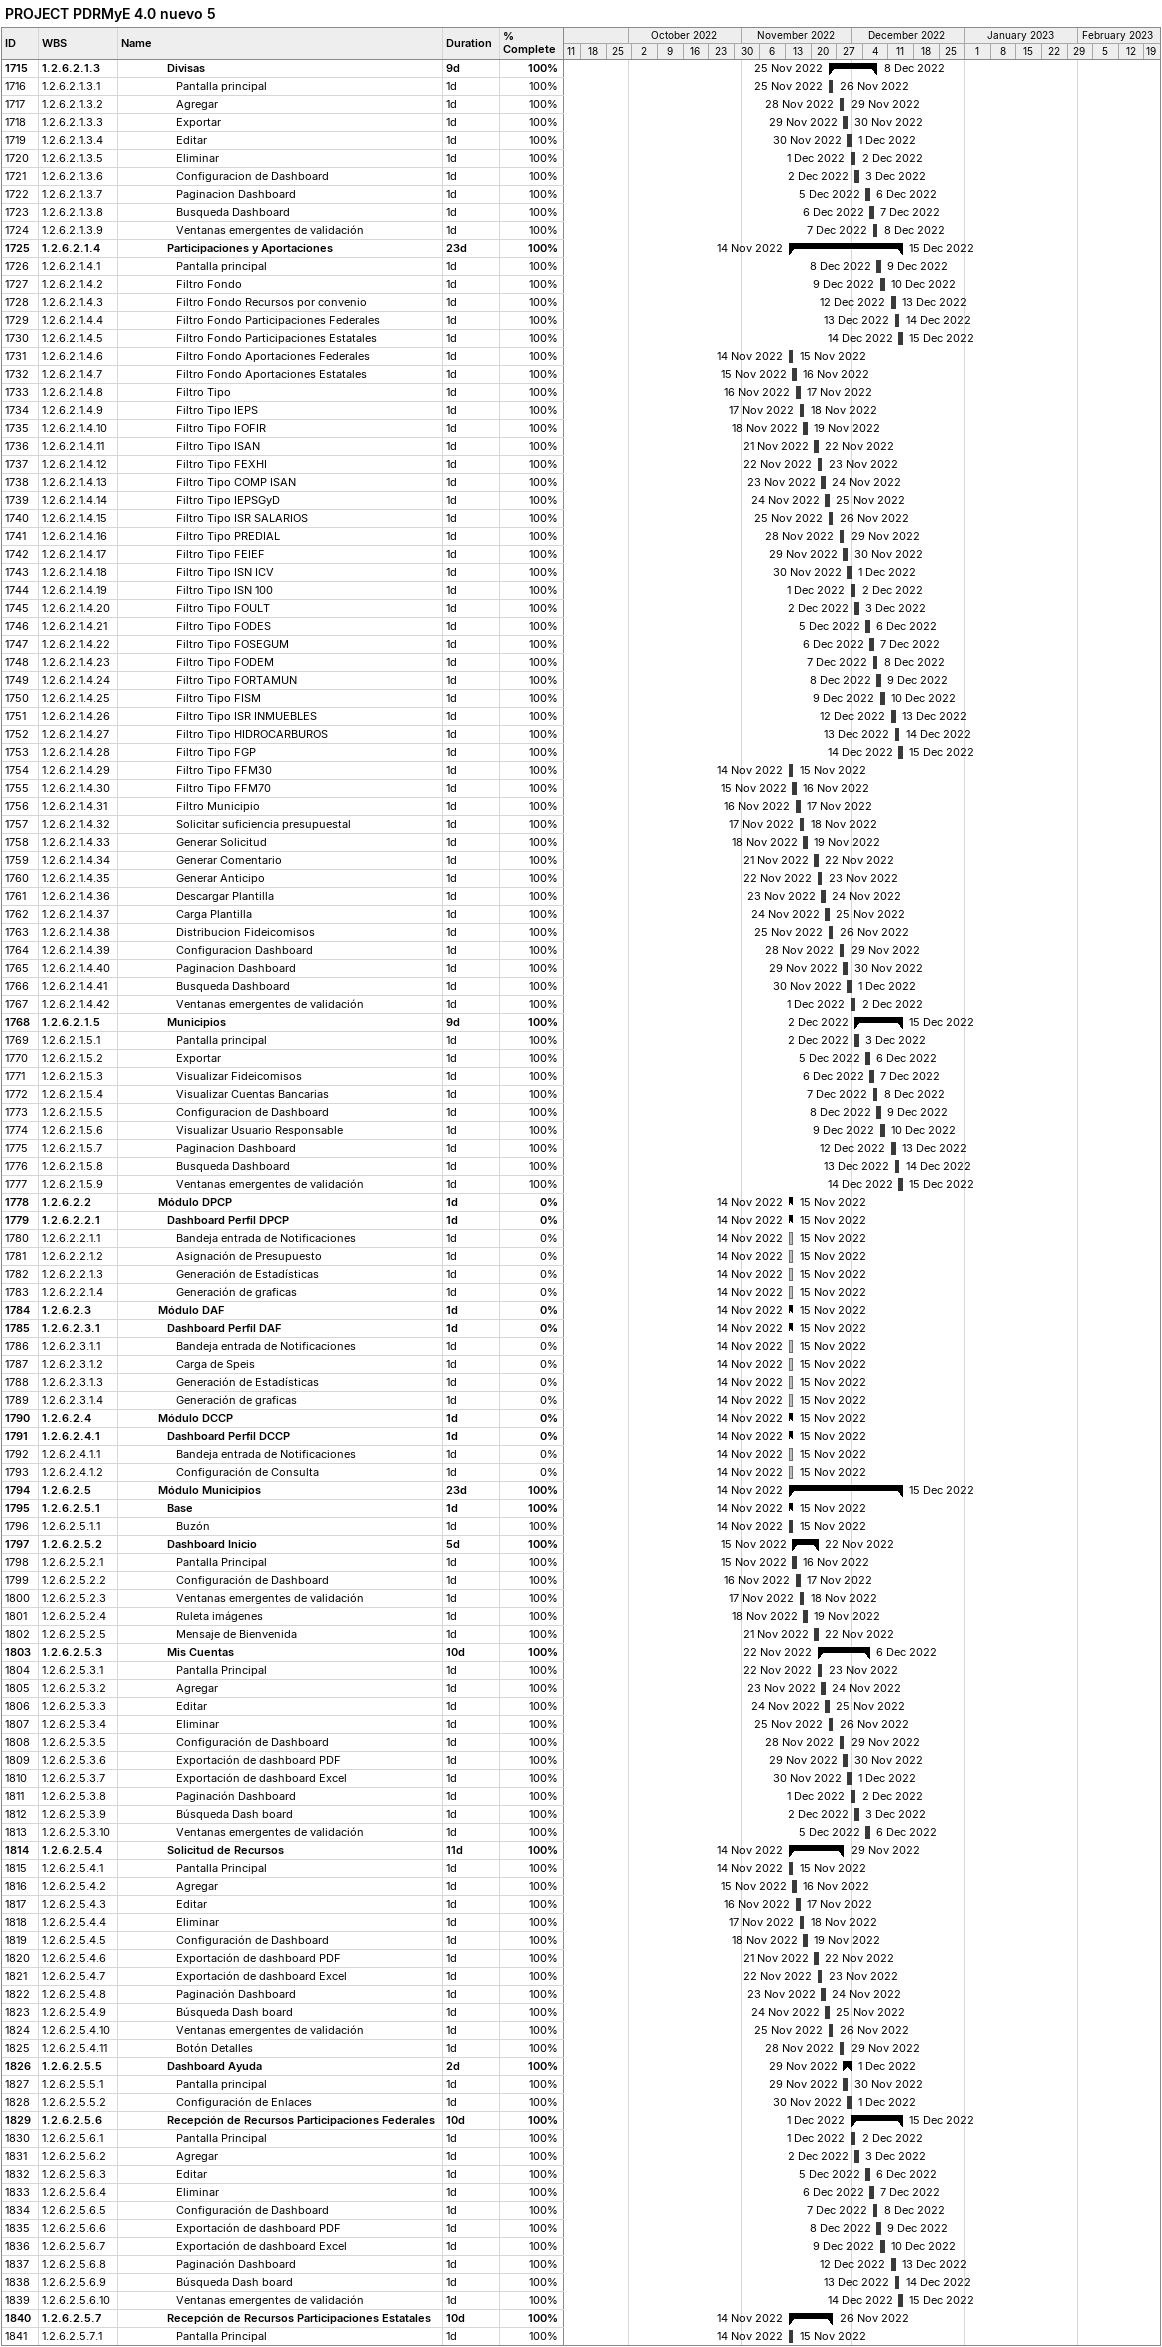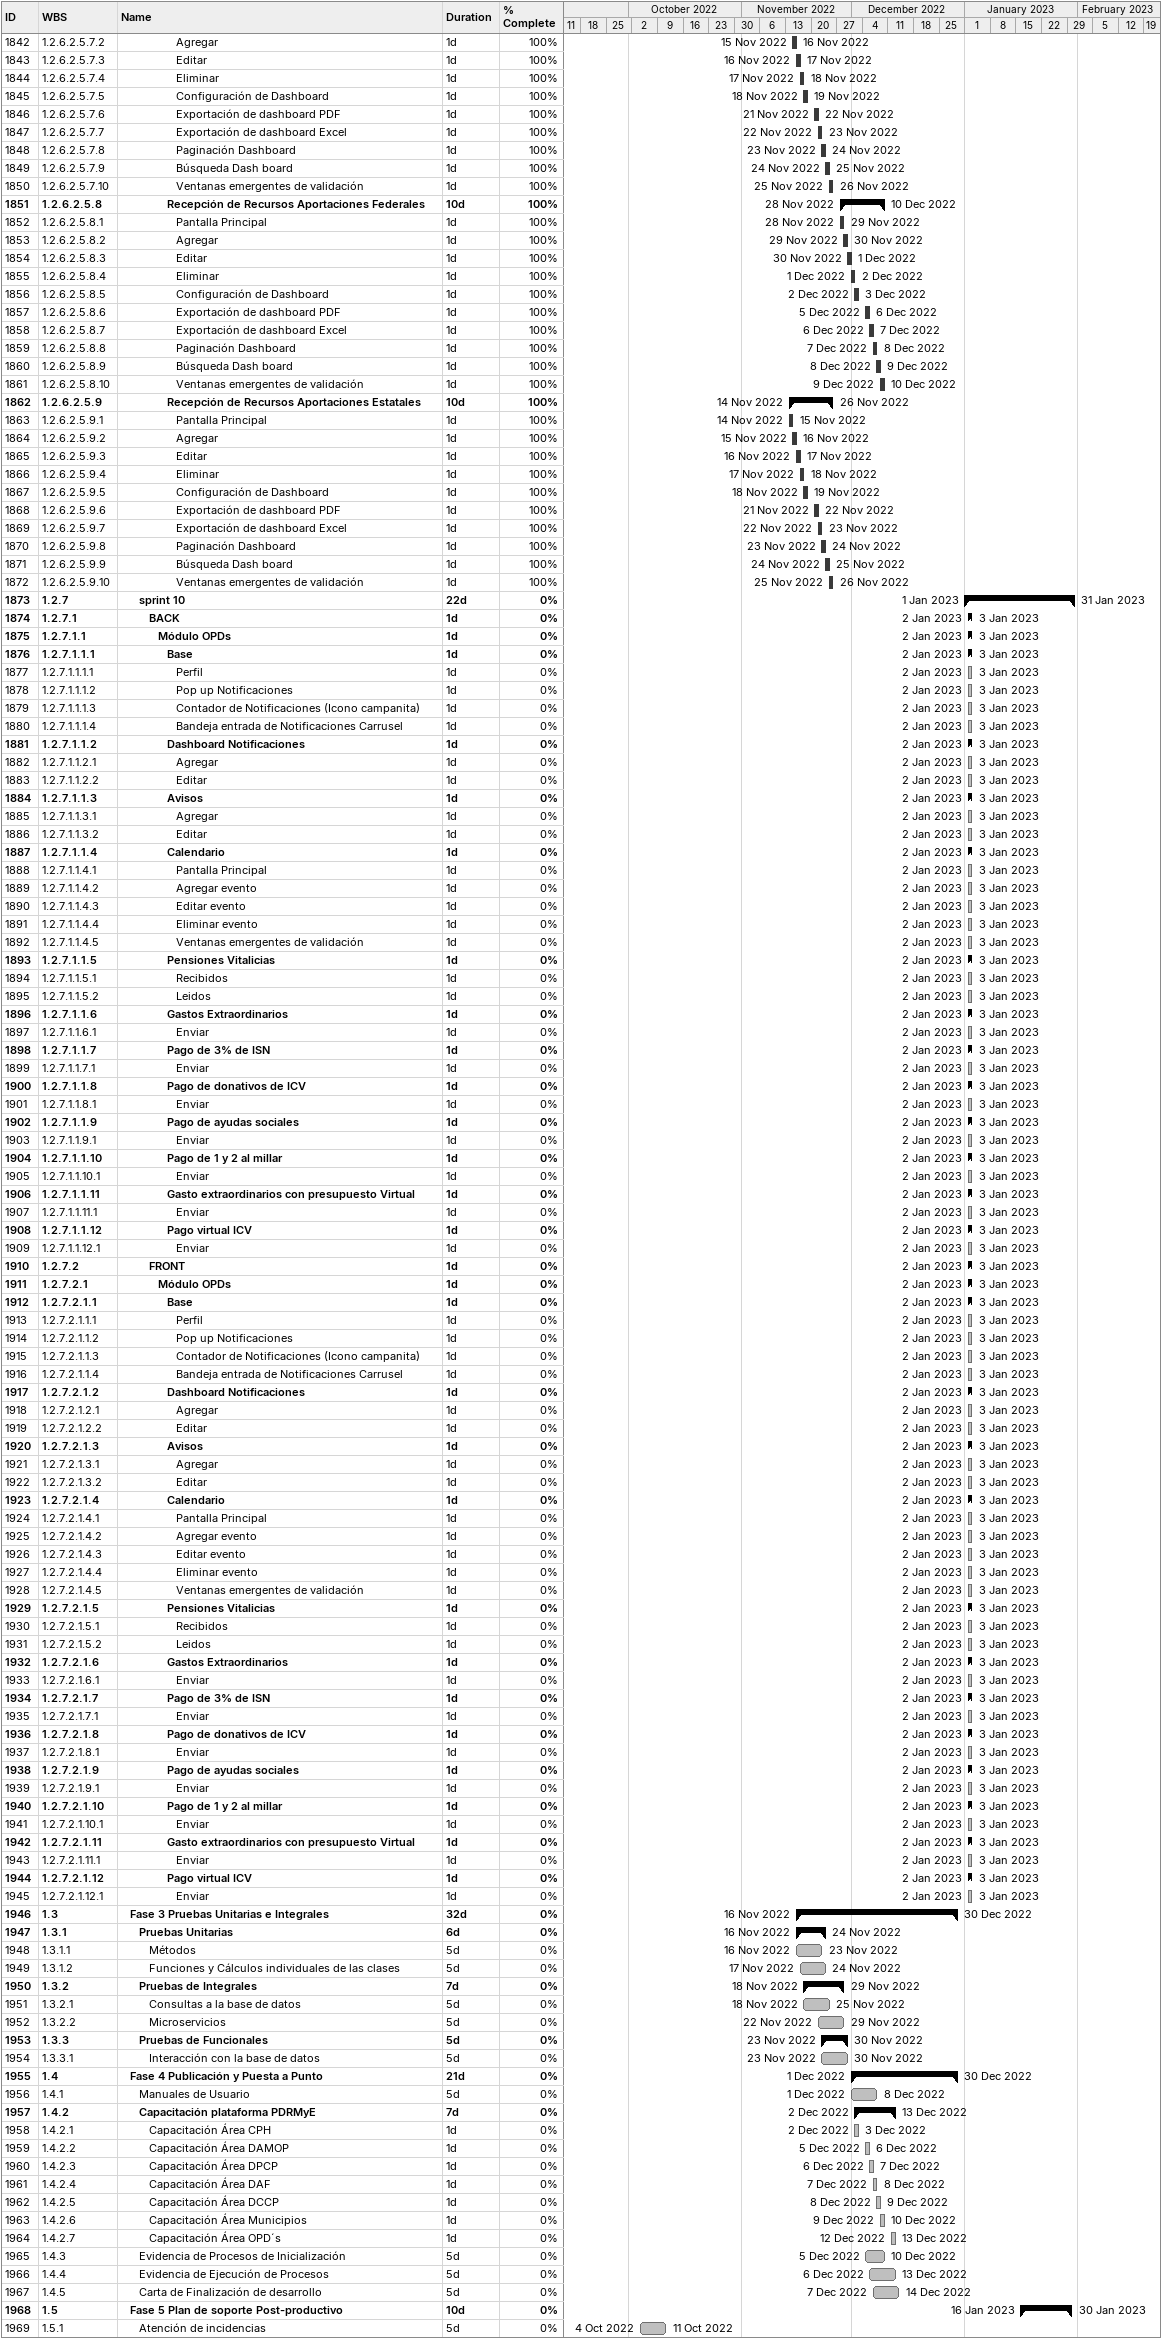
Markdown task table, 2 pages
PROJECT PDRMyE 4.0 nuevo 5

| ID | WBS | Task | Duration | Start | Finish | % complete |
|---|---|---|---|---|---|---|
| 1715 | 1.2.6.2.1.3 | **Divisas** | 9d | 2022-11-25 | 2022-12-08 | 100 |
| 1716 | 1.2.6.2.1.3.1 | Pantalla principal | 1d | 2022-11-25 | 2022-11-26 | 100 |
| 1717 | 1.2.6.2.1.3.2 | Agregar | 1d | 2022-11-28 | 2022-11-29 | 100 |
| 1718 | 1.2.6.2.1.3.3 | Exportar | 1d | 2022-11-29 | 2022-11-30 | 100 |
| 1719 | 1.2.6.2.1.3.4 | Editar | 1d | 2022-11-30 | 2022-12-01 | 100 |
| 1720 | 1.2.6.2.1.3.5 | Eliminar | 1d | 2022-12-01 | 2022-12-02 | 100 |
| 1721 | 1.2.6.2.1.3.6 | Configuracion de Dashboard | 1d | 2022-12-02 | 2022-12-03 | 100 |
| 1722 | 1.2.6.2.1.3.7 | Paginacion Dashboard | 1d | 2022-12-05 | 2022-12-06 | 100 |
| 1723 | 1.2.6.2.1.3.8 | Busqueda Dashboard | 1d | 2022-12-06 | 2022-12-07 | 100 |
| 1724 | 1.2.6.2.1.3.9 | Ventanas emergentes de validación | 1d | 2022-12-07 | 2022-12-08 | 100 |
| 1725 | 1.2.6.2.1.4 | **Participaciones y Aportaciones** | 23d | 2022-11-14 | 2022-12-15 | 100 |
| 1726 | 1.2.6.2.1.4.1 | Pantalla principal | 1d | 2022-12-08 | 2022-12-09 | 100 |
| 1727 | 1.2.6.2.1.4.2 | Filtro Fondo | 1d | 2022-12-09 | 2022-12-10 | 100 |
| 1728 | 1.2.6.2.1.4.3 | Filtro Fondo Recursos por convenio | 1d | 2022-12-12 | 2022-12-13 | 100 |
| 1729 | 1.2.6.2.1.4.4 | Filtro Fondo Participaciones Federales | 1d | 2022-12-13 | 2022-12-14 | 100 |
| 1730 | 1.2.6.2.1.4.5 | Filtro Fondo Participaciones Estatales | 1d | 2022-12-14 | 2022-12-15 | 100 |
| 1731 | 1.2.6.2.1.4.6 | Filtro Fondo Aportaciones Federales | 1d | 2022-11-14 | 2022-11-15 | 100 |
| 1732 | 1.2.6.2.1.4.7 | Filtro Fondo Aportaciones Estatales | 1d | 2022-11-15 | 2022-11-16 | 100 |
| 1733 | 1.2.6.2.1.4.8 | Filtro Tipo | 1d | 2022-11-16 | 2022-11-17 | 100 |
| 1734 | 1.2.6.2.1.4.9 | Filtro Tipo IEPS | 1d | 2022-11-17 | 2022-11-18 | 100 |
| 1735 | 1.2.6.2.1.4.10 | Filtro Tipo FOFIR | 1d | 2022-11-18 | 2022-11-19 | 100 |
| 1736 | 1.2.6.2.1.4.11 | Filtro Tipo ISAN | 1d | 2022-11-21 | 2022-11-22 | 100 |
| 1737 | 1.2.6.2.1.4.12 | Filtro Tipo FEXHI | 1d | 2022-11-22 | 2022-11-23 | 100 |
| 1738 | 1.2.6.2.1.4.13 | Filtro Tipo COMP ISAN | 1d | 2022-11-23 | 2022-11-24 | 100 |
| 1739 | 1.2.6.2.1.4.14 | Filtro Tipo IEPSGyD | 1d | 2022-11-24 | 2022-11-25 | 100 |
| 1740 | 1.2.6.2.1.4.15 | Filtro Tipo ISR SALARIOS | 1d | 2022-11-25 | 2022-11-26 | 100 |
| 1741 | 1.2.6.2.1.4.16 | Filtro Tipo PREDIAL | 1d | 2022-11-28 | 2022-11-29 | 100 |
| 1742 | 1.2.6.2.1.4.17 | Filtro Tipo FEIEF | 1d | 2022-11-29 | 2022-11-30 | 100 |
| 1743 | 1.2.6.2.1.4.18 | Filtro Tipo ISN ICV | 1d | 2022-11-30 | 2022-12-01 | 100 |
| 1744 | 1.2.6.2.1.4.19 | Filtro Tipo ISN 100 | 1d | 2022-12-01 | 2022-12-02 | 100 |
| 1745 | 1.2.6.2.1.4.20 | Filtro Tipo FOULT | 1d | 2022-12-02 | 2022-12-03 | 100 |
| 1746 | 1.2.6.2.1.4.21 | Filtro Tipo FODES | 1d | 2022-12-05 | 2022-12-06 | 100 |
| 1747 | 1.2.6.2.1.4.22 | Filtro Tipo FOSEGUM | 1d | 2022-12-06 | 2022-12-07 | 100 |
| 1748 | 1.2.6.2.1.4.23 | Filtro Tipo FODEM | 1d | 2022-12-07 | 2022-12-08 | 100 |
| 1749 | 1.2.6.2.1.4.24 | Filtro Tipo FORTAMUN | 1d | 2022-12-08 | 2022-12-09 | 100 |
| 1750 | 1.2.6.2.1.4.25 | Filtro Tipo FISM | 1d | 2022-12-09 | 2022-12-10 | 100 |
| 1751 | 1.2.6.2.1.4.26 | Filtro Tipo ISR INMUEBLES | 1d | 2022-12-12 | 2022-12-13 | 100 |
| 1752 | 1.2.6.2.1.4.27 | Filtro Tipo HIDROCARBUROS | 1d | 2022-12-13 | 2022-12-14 | 100 |
| 1753 | 1.2.6.2.1.4.28 | Filtro Tipo FGP | 1d | 2022-12-14 | 2022-12-15 | 100 |
| 1754 | 1.2.6.2.1.4.29 | Filtro Tipo FFM30 | 1d | 2022-11-14 | 2022-11-15 | 100 |
| 1755 | 1.2.6.2.1.4.30 | Filtro Tipo FFM70 | 1d | 2022-11-15 | 2022-11-16 | 100 |
| 1756 | 1.2.6.2.1.4.31 | Filtro Municipio | 1d | 2022-11-16 | 2022-11-17 | 100 |
| 1757 | 1.2.6.2.1.4.32 | Solicitar suficiencia presupuestal | 1d | 2022-11-17 | 2022-11-18 | 100 |
| 1758 | 1.2.6.2.1.4.33 | Generar Solicitud | 1d | 2022-11-18 | 2022-11-19 | 100 |
| 1759 | 1.2.6.2.1.4.34 | Generar Comentario | 1d | 2022-11-21 | 2022-11-22 | 100 |
| 1760 | 1.2.6.2.1.4.35 | Generar Anticipo | 1d | 2022-11-22 | 2022-11-23 | 100 |
| 1761 | 1.2.6.2.1.4.36 | Descargar Plantilla | 1d | 2022-11-23 | 2022-11-24 | 100 |
| 1762 | 1.2.6.2.1.4.37 | Carga Plantilla | 1d | 2022-11-24 | 2022-11-25 | 100 |
| 1763 | 1.2.6.2.1.4.38 | Distribucion Fideicomisos | 1d | 2022-11-25 | 2022-11-26 | 100 |
| 1764 | 1.2.6.2.1.4.39 | Configuracion Dashboard | 1d | 2022-11-28 | 2022-11-29 | 100 |
| 1765 | 1.2.6.2.1.4.40 | Paginacion Dashboard | 1d | 2022-11-29 | 2022-11-30 | 100 |
| 1766 | 1.2.6.2.1.4.41 | Busqueda Dashboard | 1d | 2022-11-30 | 2022-12-01 | 100 |
| 1767 | 1.2.6.2.1.4.42 | Ventanas emergentes de validación | 1d | 2022-12-01 | 2022-12-02 | 100 |
| 1768 | 1.2.6.2.1.5 | **Municipios** | 9d | 2022-12-02 | 2022-12-15 | 100 |
| 1769 | 1.2.6.2.1.5.1 | Pantalla principal | 1d | 2022-12-02 | 2022-12-03 | 100 |
| 1770 | 1.2.6.2.1.5.2 | Exportar | 1d | 2022-12-05 | 2022-12-06 | 100 |
| 1771 | 1.2.6.2.1.5.3 | Visualizar Fideicomisos | 1d | 2022-12-06 | 2022-12-07 | 100 |
| 1772 | 1.2.6.2.1.5.4 | Visualizar Cuentas Bancarias | 1d | 2022-12-07 | 2022-12-08 | 100 |
| 1773 | 1.2.6.2.1.5.5 | Configuracion de Dashboard | 1d | 2022-12-08 | 2022-12-09 | 100 |
| 1774 | 1.2.6.2.1.5.6 | Visualizar Usuario Responsable | 1d | 2022-12-09 | 2022-12-10 | 100 |
| 1775 | 1.2.6.2.1.5.7 | Paginacion Dashboard | 1d | 2022-12-12 | 2022-12-13 | 100 |
| 1776 | 1.2.6.2.1.5.8 | Busqueda Dashboard | 1d | 2022-12-13 | 2022-12-14 | 100 |
| 1777 | 1.2.6.2.1.5.9 | Ventanas emergentes de validación | 1d | 2022-12-14 | 2022-12-15 | 100 |
| 1778 | 1.2.6.2.2 | **Módulo DPCP** | 1d | 2022-11-14 | 2022-11-15 | 0 |
| 1779 | 1.2.6.2.2.1 | **Dashboard Perfil DPCP** | 1d | 2022-11-14 | 2022-11-15 | 0 |
| 1780 | 1.2.6.2.2.1.1 | Bandeja entrada de Notificaciones | 1d | 2022-11-14 | 2022-11-15 | 0 |
| 1781 | 1.2.6.2.2.1.2 | Asignación de Presupuesto | 1d | 2022-11-14 | 2022-11-15 | 0 |
| 1782 | 1.2.6.2.2.1.3 | Generación de Estadísticas | 1d | 2022-11-14 | 2022-11-15 | 0 |
| 1783 | 1.2.6.2.2.1.4 | Generación de graficas | 1d | 2022-11-14 | 2022-11-15 | 0 |
| 1784 | 1.2.6.2.3 | **Módulo DAF** | 1d | 2022-11-14 | 2022-11-15 | 0 |
| 1785 | 1.2.6.2.3.1 | **Dashboard Perfil DAF** | 1d | 2022-11-14 | 2022-11-15 | 0 |
| 1786 | 1.2.6.2.3.1.1 | Bandeja entrada de Notificaciones | 1d | 2022-11-14 | 2022-11-15 | 0 |
| 1787 | 1.2.6.2.3.1.2 | Carga de Speis | 1d | 2022-11-14 | 2022-11-15 | 0 |
| 1788 | 1.2.6.2.3.1.3 | Generación de Estadísticas | 1d | 2022-11-14 | 2022-11-15 | 0 |
| 1789 | 1.2.6.2.3.1.4 | Generación de graficas | 1d | 2022-11-14 | 2022-11-15 | 0 |
| 1790 | 1.2.6.2.4 | **Módulo DCCP** | 1d | 2022-11-14 | 2022-11-15 | 0 |
| 1791 | 1.2.6.2.4.1 | **Dashboard Perfil DCCP** | 1d | 2022-11-14 | 2022-11-15 | 0 |
| 1792 | 1.2.6.2.4.1.1 | Bandeja entrada de Notificaciones | 1d | 2022-11-14 | 2022-11-15 | 0 |
| 1793 | 1.2.6.2.4.1.2 | Configuración de Consulta | 1d | 2022-11-14 | 2022-11-15 | 0 |
| 1794 | 1.2.6.2.5 | **Módulo Municipios** | 23d | 2022-11-14 | 2022-12-15 | 100 |
| 1795 | 1.2.6.2.5.1 | **Base** | 1d | 2022-11-14 | 2022-11-15 | 100 |
| 1796 | 1.2.6.2.5.1.1 | Buzón | 1d | 2022-11-14 | 2022-11-15 | 100 |
| 1797 | 1.2.6.2.5.2 | **Dashboard Inicio** | 5d | 2022-11-15 | 2022-11-22 | 100 |
| 1798 | 1.2.6.2.5.2.1 | Pantalla Principal | 1d | 2022-11-15 | 2022-11-16 | 100 |
| 1799 | 1.2.6.2.5.2.2 | Configuración de Dashboard | 1d | 2022-11-16 | 2022-11-17 | 100 |
| 1800 | 1.2.6.2.5.2.3 | Ventanas emergentes de validación | 1d | 2022-11-17 | 2022-11-18 | 100 |
| 1801 | 1.2.6.2.5.2.4 | Ruleta imágenes | 1d | 2022-11-18 | 2022-11-19 | 100 |
| 1802 | 1.2.6.2.5.2.5 | Mensaje de Bienvenida | 1d | 2022-11-21 | 2022-11-22 | 100 |
| 1803 | 1.2.6.2.5.3 | **Mis Cuentas** | 10d | 2022-11-22 | 2022-12-06 | 100 |
| 1804 | 1.2.6.2.5.3.1 | Pantalla Principal | 1d | 2022-11-22 | 2022-11-23 | 100 |
| 1805 | 1.2.6.2.5.3.2 | Agregar | 1d | 2022-11-23 | 2022-11-24 | 100 |
| 1806 | 1.2.6.2.5.3.3 | Editar | 1d | 2022-11-24 | 2022-11-25 | 100 |
| 1807 | 1.2.6.2.5.3.4 | Eliminar | 1d | 2022-11-25 | 2022-11-26 | 100 |
| 1808 | 1.2.6.2.5.3.5 | Configuración de Dashboard | 1d | 2022-11-28 | 2022-11-29 | 100 |
| 1809 | 1.2.6.2.5.3.6 | Exportación de dashboard PDF | 1d | 2022-11-29 | 2022-11-30 | 100 |
| 1810 | 1.2.6.2.5.3.7 | Exportación de dashboard Excel | 1d | 2022-11-30 | 2022-12-01 | 100 |
| 1811 | 1.2.6.2.5.3.8 | Paginación Dashboard | 1d | 2022-12-01 | 2022-12-02 | 100 |
| 1812 | 1.2.6.2.5.3.9 | Búsqueda Dash board | 1d | 2022-12-02 | 2022-12-03 | 100 |
| 1813 | 1.2.6.2.5.3.10 | Ventanas emergentes de validación | 1d | 2022-12-05 | 2022-12-06 | 100 |
| 1814 | 1.2.6.2.5.4 | **Solicitud de Recursos** | 11d | 2022-11-14 | 2022-11-29 | 100 |
| 1815 | 1.2.6.2.5.4.1 | Pantalla Principal | 1d | 2022-11-14 | 2022-11-15 | 100 |
| 1816 | 1.2.6.2.5.4.2 | Agregar | 1d | 2022-11-15 | 2022-11-16 | 100 |
| 1817 | 1.2.6.2.5.4.3 | Editar | 1d | 2022-11-16 | 2022-11-17 | 100 |
| 1818 | 1.2.6.2.5.4.4 | Eliminar | 1d | 2022-11-17 | 2022-11-18 | 100 |
| 1819 | 1.2.6.2.5.4.5 | Configuración de Dashboard | 1d | 2022-11-18 | 2022-11-19 | 100 |
| 1820 | 1.2.6.2.5.4.6 | Exportación de dashboard PDF | 1d | 2022-11-21 | 2022-11-22 | 100 |
| 1821 | 1.2.6.2.5.4.7 | Exportación de dashboard Excel | 1d | 2022-11-22 | 2022-11-23 | 100 |
| 1822 | 1.2.6.2.5.4.8 | Paginación Dashboard | 1d | 2022-11-23 | 2022-11-24 | 100 |
| 1823 | 1.2.6.2.5.4.9 | Búsqueda Dash board | 1d | 2022-11-24 | 2022-11-25 | 100 |
| 1824 | 1.2.6.2.5.4.10 | Ventanas emergentes de validación | 1d | 2022-11-25 | 2022-11-26 | 100 |
| 1825 | 1.2.6.2.5.4.11 | Botón Detalles | 1d | 2022-11-28 | 2022-11-29 | 100 |
| 1826 | 1.2.6.2.5.5 | **Dashboard Ayuda** | 2d | 2022-11-29 | 2022-12-01 | 100 |
| 1827 | 1.2.6.2.5.5.1 | Pantalla principal | 1d | 2022-11-29 | 2022-11-30 | 100 |
| 1828 | 1.2.6.2.5.5.2 | Configuración de Enlaces | 1d | 2022-11-30 | 2022-12-01 | 100 |
| 1829 | 1.2.6.2.5.6 | **Recepción de Recursos Participaciones Federales** | 10d | 2022-12-01 | 2022-12-15 | 100 |
| 1830 | 1.2.6.2.5.6.1 | Pantalla Principal | 1d | 2022-12-01 | 2022-12-02 | 100 |
| 1831 | 1.2.6.2.5.6.2 | Agregar | 1d | 2022-12-02 | 2022-12-03 | 100 |
| 1832 | 1.2.6.2.5.6.3 | Editar | 1d | 2022-12-05 | 2022-12-06 | 100 |
| 1833 | 1.2.6.2.5.6.4 | Eliminar | 1d | 2022-12-06 | 2022-12-07 | 100 |
| 1834 | 1.2.6.2.5.6.5 | Configuración de Dashboard | 1d | 2022-12-07 | 2022-12-08 | 100 |
| 1835 | 1.2.6.2.5.6.6 | Exportación de dashboard PDF | 1d | 2022-12-08 | 2022-12-09 | 100 |
| 1836 | 1.2.6.2.5.6.7 | Exportación de dashboard Excel | 1d | 2022-12-09 | 2022-12-10 | 100 |
| 1837 | 1.2.6.2.5.6.8 | Paginación Dashboard | 1d | 2022-12-12 | 2022-12-13 | 100 |
| 1838 | 1.2.6.2.5.6.9 | Búsqueda Dash board | 1d | 2022-12-13 | 2022-12-14 | 100 |
| 1839 | 1.2.6.2.5.6.10 | Ventanas emergentes de validación | 1d | 2022-12-14 | 2022-12-15 | 100 |
| 1840 | 1.2.6.2.5.7 | **Recepción de Recursos Participaciones Estatales** | 10d | 2022-11-14 | 2022-11-26 | 100 |
| 1841 | 1.2.6.2.5.7.1 | Pantalla Principal | 1d | 2022-11-14 | 2022-11-15 | 100 |
| 1842 | 1.2.6.2.5.7.2 | Agregar | 1d | 2022-11-15 | 2022-11-16 | 100 |
| 1843 | 1.2.6.2.5.7.3 | Editar | 1d | 2022-11-16 | 2022-11-17 | 100 |
| 1844 | 1.2.6.2.5.7.4 | Eliminar | 1d | 2022-11-17 | 2022-11-18 | 100 |
| 1845 | 1.2.6.2.5.7.5 | Configuración de Dashboard | 1d | 2022-11-18 | 2022-11-19 | 100 |
| 1846 | 1.2.6.2.5.7.6 | Exportación de dashboard PDF | 1d | 2022-11-21 | 2022-11-22 | 100 |
| 1847 | 1.2.6.2.5.7.7 | Exportación de dashboard Excel | 1d | 2022-11-22 | 2022-11-23 | 100 |
| 1848 | 1.2.6.2.5.7.8 | Paginación Dashboard | 1d | 2022-11-23 | 2022-11-24 | 100 |
| 1849 | 1.2.6.2.5.7.9 | Búsqueda Dash board | 1d | 2022-11-24 | 2022-11-25 | 100 |
| 1850 | 1.2.6.2.5.7.10 | Ventanas emergentes de validación | 1d | 2022-11-25 | 2022-11-26 | 100 |
| 1851 | 1.2.6.2.5.8 | **Recepción de Recursos Aportaciones Federales** | 10d | 2022-11-28 | 2022-12-10 | 100 |
| 1852 | 1.2.6.2.5.8.1 | Pantalla Principal | 1d | 2022-11-28 | 2022-11-29 | 100 |
| 1853 | 1.2.6.2.5.8.2 | Agregar | 1d | 2022-11-29 | 2022-11-30 | 100 |
| 1854 | 1.2.6.2.5.8.3 | Editar | 1d | 2022-11-30 | 2022-12-01 | 100 |
| 1855 | 1.2.6.2.5.8.4 | Eliminar | 1d | 2022-12-01 | 2022-12-02 | 100 |
| 1856 | 1.2.6.2.5.8.5 | Configuración de Dashboard | 1d | 2022-12-02 | 2022-12-03 | 100 |
| 1857 | 1.2.6.2.5.8.6 | Exportación de dashboard PDF | 1d | 2022-12-05 | 2022-12-06 | 100 |
| 1858 | 1.2.6.2.5.8.7 | Exportación de dashboard Excel | 1d | 2022-12-06 | 2022-12-07 | 100 |
| 1859 | 1.2.6.2.5.8.8 | Paginación Dashboard | 1d | 2022-12-07 | 2022-12-08 | 100 |
| 1860 | 1.2.6.2.5.8.9 | Búsqueda Dash board | 1d | 2022-12-08 | 2022-12-09 | 100 |
| 1861 | 1.2.6.2.5.8.10 | Ventanas emergentes de validación | 1d | 2022-12-09 | 2022-12-10 | 100 |
| 1862 | 1.2.6.2.5.9 | **Recepción de Recursos Aportaciones Estatales** | 10d | 2022-11-14 | 2022-11-26 | 100 |
| 1863 | 1.2.6.2.5.9.1 | Pantalla Principal | 1d | 2022-11-14 | 2022-11-15 | 100 |
| 1864 | 1.2.6.2.5.9.2 | Agregar | 1d | 2022-11-15 | 2022-11-16 | 100 |
| 1865 | 1.2.6.2.5.9.3 | Editar | 1d | 2022-11-16 | 2022-11-17 | 100 |
| 1866 | 1.2.6.2.5.9.4 | Eliminar | 1d | 2022-11-17 | 2022-11-18 | 100 |
| 1867 | 1.2.6.2.5.9.5 | Configuración de Dashboard | 1d | 2022-11-18 | 2022-11-19 | 100 |
| 1868 | 1.2.6.2.5.9.6 | Exportación de dashboard PDF | 1d | 2022-11-21 | 2022-11-22 | 100 |
| 1869 | 1.2.6.2.5.9.7 | Exportación de dashboard Excel | 1d | 2022-11-22 | 2022-11-23 | 100 |
| 1870 | 1.2.6.2.5.9.8 | Paginación Dashboard | 1d | 2022-11-23 | 2022-11-24 | 100 |
| 1871 | 1.2.6.2.5.9.9 | Búsqueda Dash board | 1d | 2022-11-24 | 2022-11-25 | 100 |
| 1872 | 1.2.6.2.5.9.10 | Ventanas emergentes de validación | 1d | 2022-11-25 | 2022-11-26 | 100 |
| 1873 | 1.2.7 | **sprint 10** | 22d | 2023-01-01 | 2023-01-31 | 0 |
| 1874 | 1.2.7.1 | **BACK** | 1d | 2023-01-02 | 2023-01-03 | 0 |
| 1875 | 1.2.7.1.1 | **Módulo OPDs** | 1d | 2023-01-02 | 2023-01-03 | 0 |
| 1876 | 1.2.7.1.1.1 | **Base** | 1d | 2023-01-02 | 2023-01-03 | 0 |
| 1877 | 1.2.7.1.1.1.1 | Perfil | 1d | 2023-01-02 | 2023-01-03 | 0 |
| 1878 | 1.2.7.1.1.1.2 | Pop up Notificaciones | 1d | 2023-01-02 | 2023-01-03 | 0 |
| 1879 | 1.2.7.1.1.1.3 | Contador de Notificaciones (Icono campanita) | 1d | 2023-01-02 | 2023-01-03 | 0 |
| 1880 | 1.2.7.1.1.1.4 | Bandeja entrada de Notificaciones Carrusel | 1d | 2023-01-02 | 2023-01-03 | 0 |
| 1881 | 1.2.7.1.1.2 | **Dashboard Notificaciones** | 1d | 2023-01-02 | 2023-01-03 | 0 |
| 1882 | 1.2.7.1.1.2.1 | Agregar | 1d | 2023-01-02 | 2023-01-03 | 0 |
| 1883 | 1.2.7.1.1.2.2 | Editar | 1d | 2023-01-02 | 2023-01-03 | 0 |
| 1884 | 1.2.7.1.1.3 | **Avisos** | 1d | 2023-01-02 | 2023-01-03 | 0 |
| 1885 | 1.2.7.1.1.3.1 | Agregar | 1d | 2023-01-02 | 2023-01-03 | 0 |
| 1886 | 1.2.7.1.1.3.2 | Editar | 1d | 2023-01-02 | 2023-01-03 | 0 |
| 1887 | 1.2.7.1.1.4 | **Calendario** | 1d | 2023-01-02 | 2023-01-03 | 0 |
| 1888 | 1.2.7.1.1.4.1 | Pantalla Principal | 1d | 2023-01-02 | 2023-01-03 | 0 |
| 1889 | 1.2.7.1.1.4.2 | Agregar evento | 1d | 2023-01-02 | 2023-01-03 | 0 |
| 1890 | 1.2.7.1.1.4.3 | Editar evento | 1d | 2023-01-02 | 2023-01-03 | 0 |
| 1891 | 1.2.7.1.1.4.4 | Eliminar evento | 1d | 2023-01-02 | 2023-01-03 | 0 |
| 1892 | 1.2.7.1.1.4.5 | Ventanas emergentes de validación | 1d | 2023-01-02 | 2023-01-03 | 0 |
| 1893 | 1.2.7.1.1.5 | **Pensiones Vitalicias** | 1d | 2023-01-02 | 2023-01-03 | 0 |
| 1894 | 1.2.7.1.1.5.1 | Recibidos | 1d | 2023-01-02 | 2023-01-03 | 0 |
| 1895 | 1.2.7.1.1.5.2 | Leidos | 1d | 2023-01-02 | 2023-01-03 | 0 |
| 1896 | 1.2.7.1.1.6 | **Gastos Extraordinarios** | 1d | 2023-01-02 | 2023-01-03 | 0 |
| 1897 | 1.2.7.1.1.6.1 | Enviar | 1d | 2023-01-02 | 2023-01-03 | 0 |
| 1898 | 1.2.7.1.1.7 | **Pago de 3% de ISN** | 1d | 2023-01-02 | 2023-01-03 | 0 |
| 1899 | 1.2.7.1.1.7.1 | Enviar | 1d | 2023-01-02 | 2023-01-03 | 0 |
| 1900 | 1.2.7.1.1.8 | **Pago de donativos de ICV** | 1d | 2023-01-02 | 2023-01-03 | 0 |
| 1901 | 1.2.7.1.1.8.1 | Enviar | 1d | 2023-01-02 | 2023-01-03 | 0 |
| 1902 | 1.2.7.1.1.9 | **Pago de ayudas sociales** | 1d | 2023-01-02 | 2023-01-03 | 0 |
| 1903 | 1.2.7.1.1.9.1 | Enviar | 1d | 2023-01-02 | 2023-01-03 | 0 |
| 1904 | 1.2.7.1.1.10 | **Pago de 1 y 2 al millar** | 1d | 2023-01-02 | 2023-01-03 | 0 |
| 1905 | 1.2.7.1.1.10.1 | Enviar | 1d | 2023-01-02 | 2023-01-03 | 0 |
| 1906 | 1.2.7.1.1.11 | **Gasto extraordinarios con presupuesto Virtual** | 1d | 2023-01-02 | 2023-01-03 | 0 |
| 1907 | 1.2.7.1.1.11.1 | Enviar | 1d | 2023-01-02 | 2023-01-03 | 0 |
| 1908 | 1.2.7.1.1.12 | **Pago virtual ICV** | 1d | 2023-01-02 | 2023-01-03 | 0 |
| 1909 | 1.2.7.1.1.12.1 | Enviar | 1d | 2023-01-02 | 2023-01-03 | 0 |
| 1910 | 1.2.7.2 | **FRONT** | 1d | 2023-01-02 | 2023-01-03 | 0 |
| 1911 | 1.2.7.2.1 | **Módulo OPDs** | 1d | 2023-01-02 | 2023-01-03 | 0 |
| 1912 | 1.2.7.2.1.1 | **Base** | 1d | 2023-01-02 | 2023-01-03 | 0 |
| 1913 | 1.2.7.2.1.1.1 | Perfil | 1d | 2023-01-02 | 2023-01-03 | 0 |
| 1914 | 1.2.7.2.1.1.2 | Pop up Notificaciones | 1d | 2023-01-02 | 2023-01-03 | 0 |
| 1915 | 1.2.7.2.1.1.3 | Contador de Notificaciones (Icono campanita) | 1d | 2023-01-02 | 2023-01-03 | 0 |
| 1916 | 1.2.7.2.1.1.4 | Bandeja entrada de Notificaciones Carrusel | 1d | 2023-01-02 | 2023-01-03 | 0 |
| 1917 | 1.2.7.2.1.2 | **Dashboard Notificaciones** | 1d | 2023-01-02 | 2023-01-03 | 0 |
| 1918 | 1.2.7.2.1.2.1 | Agregar | 1d | 2023-01-02 | 2023-01-03 | 0 |
| 1919 | 1.2.7.2.1.2.2 | Editar | 1d | 2023-01-02 | 2023-01-03 | 0 |
| 1920 | 1.2.7.2.1.3 | **Avisos** | 1d | 2023-01-02 | 2023-01-03 | 0 |
| 1921 | 1.2.7.2.1.3.1 | Agregar | 1d | 2023-01-02 | 2023-01-03 | 0 |
| 1922 | 1.2.7.2.1.3.2 | Editar | 1d | 2023-01-02 | 2023-01-03 | 0 |
| 1923 | 1.2.7.2.1.4 | **Calendario** | 1d | 2023-01-02 | 2023-01-03 | 0 |
| 1924 | 1.2.7.2.1.4.1 | Pantalla Principal | 1d | 2023-01-02 | 2023-01-03 | 0 |
| 1925 | 1.2.7.2.1.4.2 | Agregar evento | 1d | 2023-01-02 | 2023-01-03 | 0 |
| 1926 | 1.2.7.2.1.4.3 | Editar evento | 1d | 2023-01-02 | 2023-01-03 | 0 |
| 1927 | 1.2.7.2.1.4.4 | Eliminar evento | 1d | 2023-01-02 | 2023-01-03 | 0 |
| 1928 | 1.2.7.2.1.4.5 | Ventanas emergentes de validación | 1d | 2023-01-02 | 2023-01-03 | 0 |
| 1929 | 1.2.7.2.1.5 | **Pensiones Vitalicias** | 1d | 2023-01-02 | 2023-01-03 | 0 |
| 1930 | 1.2.7.2.1.5.1 | Recibidos | 1d | 2023-01-02 | 2023-01-03 | 0 |
| 1931 | 1.2.7.2.1.5.2 | Leidos | 1d | 2023-01-02 | 2023-01-03 | 0 |
| 1932 | 1.2.7.2.1.6 | **Gastos Extraordinarios** | 1d | 2023-01-02 | 2023-01-03 | 0 |
| 1933 | 1.2.7.2.1.6.1 | Enviar | 1d | 2023-01-02 | 2023-01-03 | 0 |
| 1934 | 1.2.7.2.1.7 | **Pago de 3% de ISN** | 1d | 2023-01-02 | 2023-01-03 | 0 |
| 1935 | 1.2.7.2.1.7.1 | Enviar | 1d | 2023-01-02 | 2023-01-03 | 0 |
| 1936 | 1.2.7.2.1.8 | **Pago de donativos de ICV** | 1d | 2023-01-02 | 2023-01-03 | 0 |
| 1937 | 1.2.7.2.1.8.1 | Enviar | 1d | 2023-01-02 | 2023-01-03 | 0 |
| 1938 | 1.2.7.2.1.9 | **Pago de ayudas sociales** | 1d | 2023-01-02 | 2023-01-03 | 0 |
| 1939 | 1.2.7.2.1.9.1 | Enviar | 1d | 2023-01-02 | 2023-01-03 | 0 |
| 1940 | 1.2.7.2.1.10 | **Pago de 1 y 2 al millar** | 1d | 2023-01-02 | 2023-01-03 | 0 |
| 1941 | 1.2.7.2.1.10.1 | Enviar | 1d | 2023-01-02 | 2023-01-03 | 0 |
| 1942 | 1.2.7.2.1.11 | **Gasto extraordinarios con presupuesto Virtual** | 1d | 2023-01-02 | 2023-01-03 | 0 |
| 1943 | 1.2.7.2.1.11.1 | Enviar | 1d | 2023-01-02 | 2023-01-03 | 0 |
| 1944 | 1.2.7.2.1.12 | **Pago virtual ICV** | 1d | 2023-01-02 | 2023-01-03 | 0 |
| 1945 | 1.2.7.2.1.12.1 | Enviar | 1d | 2023-01-02 | 2023-01-03 | 0 |
| 1946 | 1.3 | **Fase 3 Pruebas Unitarias e Integrales** | 32d | 2022-11-16 | 2022-12-30 | 0 |
| 1947 | 1.3.1 | **Pruebas Unitarias** | 6d | 2022-11-16 | 2022-11-24 | 0 |
| 1948 | 1.3.1.1 | Métodos | 5d | 2022-11-16 | 2022-11-23 | 0 |
| 1949 | 1.3.1.2 | Funciones y Cálculos individuales de las clases | 5d | 2022-11-17 | 2022-11-24 | 0 |
| 1950 | 1.3.2 | **Pruebas de Integrales** | 7d | 2022-11-18 | 2022-11-29 | 0 |
| 1951 | 1.3.2.1 | Consultas a la base de datos | 5d | 2022-11-18 | 2022-11-25 | 0 |
| 1952 | 1.3.2.2 | Microservicios | 5d | 2022-11-22 | 2022-11-29 | 0 |
| 1953 | 1.3.3 | **Pruebas de Funcionales** | 5d | 2022-11-23 | 2022-11-30 | 0 |
| 1954 | 1.3.3.1 | Interacción con la base de datos | 5d | 2022-11-23 | 2022-11-30 | 0 |
| 1955 | 1.4 | **Fase 4 Publicación y Puesta a Punto** | 21d | 2022-12-01 | 2022-12-30 | 0 |
| 1956 | 1.4.1 | Manuales de Usuario | 5d | 2022-12-01 | 2022-12-08 | 0 |
| 1957 | 1.4.2 | **Capacitación plataforma PDRMyE** | 7d | 2022-12-02 | 2022-12-13 | 0 |
| 1958 | 1.4.2.1 | Capacitación Área CPH | 1d | 2022-12-02 | 2022-12-03 | 0 |
| 1959 | 1.4.2.2 | Capacitación Área DAMOP | 1d | 2022-12-05 | 2022-12-06 | 0 |
| 1960 | 1.4.2.3 | Capacitación Área DPCP | 1d | 2022-12-06 | 2022-12-07 | 0 |
| 1961 | 1.4.2.4 | Capacitación Área DAF | 1d | 2022-12-07 | 2022-12-08 | 0 |
| 1962 | 1.4.2.5 | Capacitación Área DCCP | 1d | 2022-12-08 | 2022-12-09 | 0 |
| 1963 | 1.4.2.6 | Capacitación Área Municipios | 1d | 2022-12-09 | 2022-12-10 | 0 |
| 1964 | 1.4.2.7 | Capacitación Área OPD´s | 1d | 2022-12-12 | 2022-12-13 | 0 |
| 1965 | 1.4.3 | Evidencia de Procesos de Inicialización | 5d | 2022-12-05 | 2022-12-10 | 0 |
| 1966 | 1.4.4 | Evidencia de Ejecución de Procesos | 5d | 2022-12-06 | 2022-12-13 | 0 |
| 1967 | 1.4.5 | Carta de Finalización de desarrollo | 5d | 2022-12-07 | 2022-12-14 | 0 |
| 1968 | 1.5 | **Fase 5 Plan de soporte Post-productivo** | 10d | 2023-01-16 | 2023-01-30 | 0 |
| 1969 | 1.5.1 | Atención de incidencias | 5d | 2022-10-04 | 2022-10-11 | 0 |
